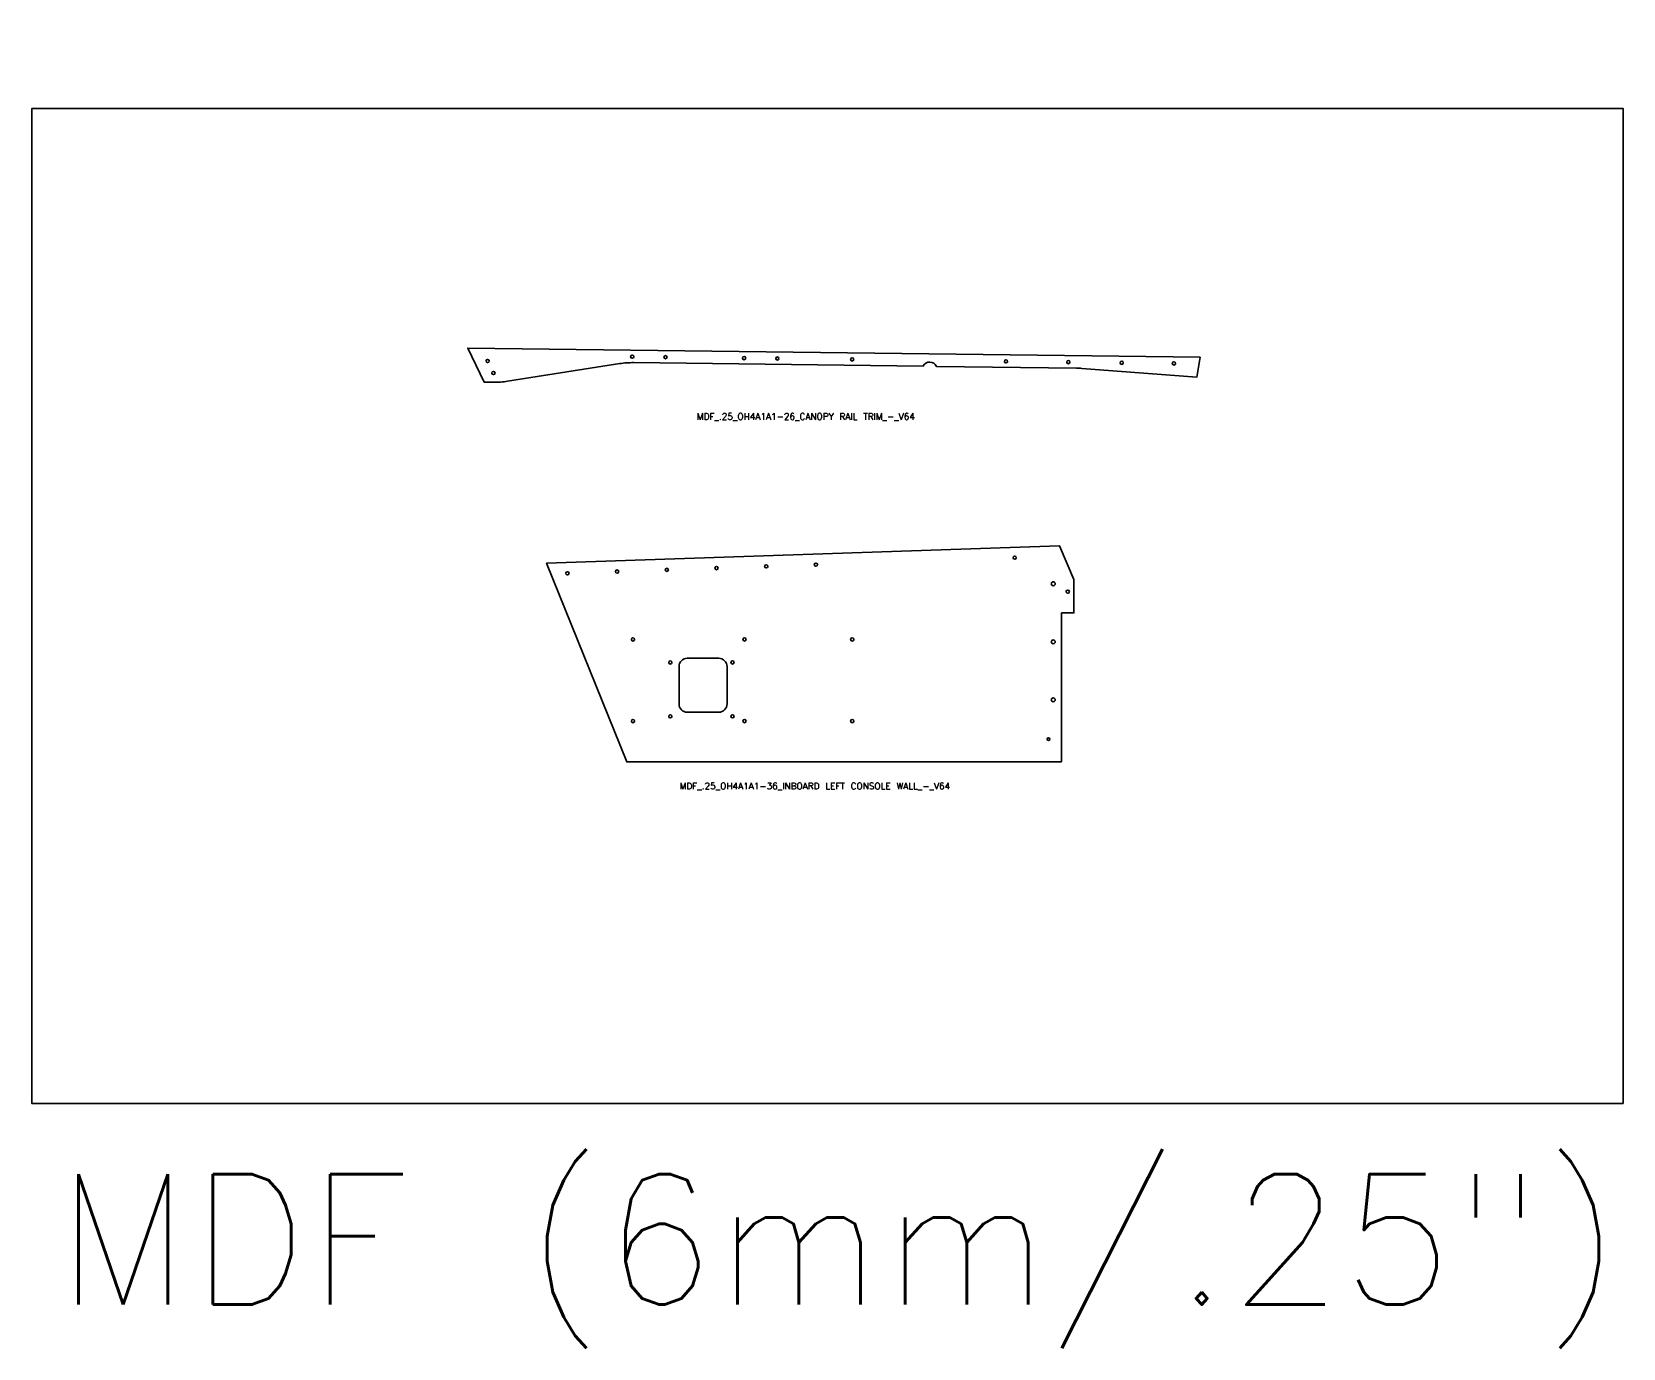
# Model space of a CAD drawing. Header units: millimetres. Extents: x 8001 to 31110, y 282 to 17125.
# Drawn here: x 19476 to 21914, y 286 to 2303 of the extents above; entities that cross this region are included whole.
import ezdxf

# ---------------------------------------------------------------- set-up
doc = ezdxf.new("R2010")
doc.units = ezdxf.units.MM
doc.styles.get("Standard").update_dxf_attribs({"font": 'txt.shx'})

msp = doc.modelspace()

# ---------------------------------------------------------------- linework, layer by layer
at = {"color": 0, "linetype": 'ByBlock', "lineweight": -2}
msp.add_lwpolyline([(21914.113, 661.231), (21914.113, 2185.231), (19475.713, 2185.231), (19475.713, 661.231)], close=True, dxfattribs=at)
for points in [[(20841.519, 1790.586, -0.64800629), (20861.803, 1790.335), (21076.365, 1787.681, -0.01619743), (21084.582, 1787.313), (21260.754, 1773.693), (21265.847, 1804.388), (20143.658, 1818.271), (20168.575, 1766.244), (20183.292, 1766.062, 0.04197929), (20204.526, 1767.583), (20376.624, 1794.553, -0.04197929), (20397.858, 1796.075)], [(20467.378, 1330.426), (20467.378, 1273.276, 0.41421356), (20480.078, 1260.576), (20528.279, 1260.576, 0.41421356), (20540.979, 1273.276), (20540.979, 1330.426, 0.41421356), (20528.279, 1343.126), (20480.078, 1343.126, 0.41421356)]]:
    msp.add_lwpolyline(points, format="xyb", close=True)
msp.add_lwpolyline([(21053.518, 1184.376), (20387.352, 1184.376), (20264.358, 1488.796), (21050.609, 1515.595), (21072.568, 1463.865), (21072.568, 1412.596), (21053.518, 1412.596)], close=True)
for centre, radius in [((20395.752, 1805.151), 2.457), ((20446.698, 1804.521), 2.457), ((20567.147, 1803.031), 2.457), ((20618.093, 1802.401), 2.457), ((20174.169, 1798.665), 2.457), ((20183.045, 1780.133), 2.457), ((20732.758, 1800.982), 2.457), ((20968.424, 1798.067), 2.457), ((21063.981, 1796.885), 2.457), ((21145.733, 1795.873), 2.457), ((21225.726, 1794.883), 2.457), ((20677.138, 1486.669), 2.457), ((20981.752, 1497.306), 2.457), ((20296.37, 1473.372), 2.457), ((20372.524, 1476.031), 2.457), ((20448.677, 1478.691), 2.457), ((20524.831, 1481.35), 2.457), ((20600.985, 1484.009), 2.457), ((21040.818, 1457.312), 2.977), ((21063.043, 1445.313), 2.457), ((20396.877, 1372.017), 2.457), ((20567.743, 1372.017), 2.457), ((20732.843, 1372.017), 2.457), ((21040.818, 1368.412), 2.977), ((20454.078, 1336.776), 2.457), ((20549.328, 1336.776), 2.457), ((21040.818, 1279.512), 2.977), ((20396.877, 1246.923), 2.457), ((20454.078, 1254.226), 2.457), ((20549.328, 1254.226), 2.457), ((20567.743, 1246.923), 2.457), ((20732.843, 1246.923), 2.457), ((21033.515, 1219.39), 2.032)]:
    msp.add_circle(centre, radius)

# ---------------------------------------------------------------- texts
for s, height, p in [('MDF_.25_OH4A1A1-26_CANOPY RAIL TRIM_-_V64', 10, (20494.746, 1708.592)), ('MDF_.25_OH4A1A1-36_INBOARD LEFT CONSOLE WALL_-_V64', 10, (20468.308, 1142.492)), ('MDF (6mm/.25")', 200, (19512.869, 352.97))]:
    msp.add_text(s, height=height).set_placement(p)

doc.saveas('drawing.dxf')
